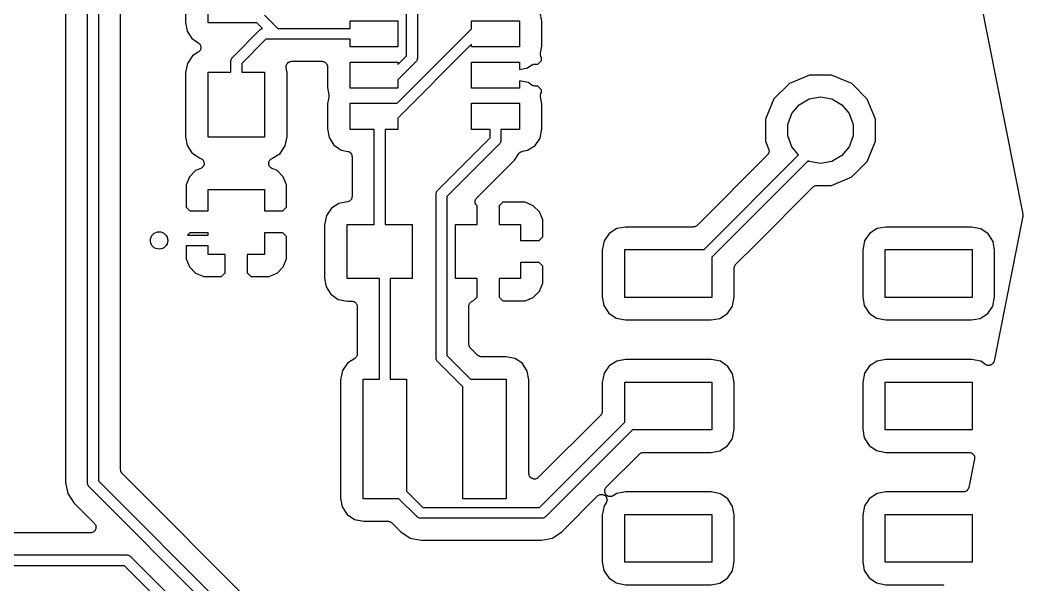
# Model space of a CAD drawing. Extents: x 10 to 287, y -200 to -10.
# Drawn here: x 156.31 to 179.42, y -108.52 to -95.51 of the extents above; entities that cross this region are included whole.
import ezdxf

# ---------------------------------------------------------------- set-up
doc = ezdxf.new("R2010")
doc.units = 0
doc.header["$MEASUREMENT"] = 0
doc.layers.add('BLACK', color=7, linetype='CONTINUOUS')

msp = doc.modelspace()

# ---------------------------------------------------------------- linework, layer by layer
at = {"layer": 'Black'}
for p, q in [((177.185, -88.7664), (179.415, -99.9752)), ((158.113, -91.9118), (158.113, -106.12)), ((157.863, -106.172), (157.863, -92.1618)), ((158.621, -100.442), (158.621, -92.1748)), ((157.355, -93.041), (157.355, -106.159)), ((160.12, -94.0847), (160.12, -95.5602)), ((160.64, -95.572), (160.64, -94.072)), ((165.212, -96.3322), (165.212, -94.1078)), ((165.462, -94.056), (165.462, -96.384)), ((161.94, -95.3952), (162.244, -95.699)), ((168.332, -95.5358), (168.295, -95.3365)), ((160.12, -95.5602), (160.157, -95.7595)), ((161.763, -95.572), (160.64, -95.572)), ((161.895, -95.7038), (161.763, -95.572)), ((163.912, -95.699), (163.912, -95.524)), ((163.912, -95.524), (165.012, -95.524)), ((165.012, -95.524), (165.012, -96.124)), ((166.712, -95.7192), (166.712, -95.524)), ((166.712, -95.524), (167.812, -95.524)), ((167.812, -95.524), (167.812, -96.124)), ((168.332, -96.1113), (168.332, -95.5358)), ((160.157, -95.7595), (160.269, -95.9331)), ((161.202, -96.3676), (161.834, -95.7356)), ((161.834, -95.7356), (161.838, -95.7325)), ((161.838, -95.7325), (161.842, -95.7282)), ((161.842, -95.7282), (161.856, -95.7201)), ((161.856, -95.7201), (161.869, -95.7107)), ((161.869, -95.7107), (161.874, -95.7093)), ((161.874, -95.7093), (161.879, -95.7065)), ((161.879, -95.7065), (161.895, -95.7038)), ((162.244, -95.699), (163.912, -95.699)), ((165, -97.424), (166.689, -95.7356)), ((166.689, -95.7356), (166.693, -95.7325)), ((166.693, -95.7325), (166.697, -95.7282)), ((166.697, -95.7282), (166.711, -95.7201)), ((166.711, -95.7201), (166.712, -95.7192)), ((160.269, -95.9331), (160.418, -96.0353)), ((160.418, -96.0353), (160.429, -96.0453)), ((160.429, -96.0453), (160.44, -96.0539)), ((160.44, -96.0539), (160.444, -96.0606)), ((160.444, -96.0606), (160.45, -96.0661)), ((160.45, -96.0661), (160.456, -96.079)), ((160.456, -96.079), (160.464, -96.091)), ((160.464, -96.091), (160.466, -96.0987)), ((160.466, -96.0987), (160.469, -96.1059)), ((160.469, -96.1059), (160.47, -96.1201)), ((160.47, -96.1201), (160.474, -96.134)), ((161.974, -95.949), (161.415, -96.5078)), ((162.192, -95.949), (161.974, -95.949)), ((163.912, -95.949), (162.192, -95.949)), ((163.912, -96.124), (163.912, -95.949)), ((165.012, -96.124), (163.912, -96.124)), ((166.712, -96.0658), (165.012, -97.7658)), ((166.712, -96.124), (166.712, -96.0658)), ((167.812, -96.124), (166.712, -96.124)), ((168.3, -96.2692), (168.332, -96.1113)), ((160.279, -96.3348), (160.163, -96.5045)), ((160.415, -96.2469), (160.279, -96.3348)), ((160.426, -96.2372), (160.415, -96.2469)), ((160.438, -96.2289), (160.426, -96.2372)), ((160.442, -96.2224), (160.438, -96.2289)), ((160.448, -96.217), (160.442, -96.2224)), ((160.454, -96.2043), (160.448, -96.217)), ((160.462, -96.1925), (160.454, -96.2043)), ((160.464, -96.1848), (160.462, -96.1925)), ((160.468, -96.1778), (160.464, -96.1848)), ((160.47, -96.1636), (160.468, -96.1778)), ((160.473, -96.1498), (160.47, -96.1636)), ((160.474, -96.134), (160.473, -96.1419)), ((160.473, -96.1419), (160.473, -96.1498)), ((165.012, -96.5322), (165.212, -96.3322)), ((168.298, -96.2999), (168.3, -96.2846)), ((168.3, -96.3065), (168.298, -96.2999)), ((168.299, -96.3133), (168.3, -96.3065)), ((168.304, -96.3279), (168.299, -96.3133)), ((168.3, -96.2846), (168.3, -96.2692)), ((168.308, -96.343), (168.304, -96.3279)), ((168.32, -96.373), (168.308, -96.343)), ((160.163, -96.5045), (160.12, -96.7187)), ((161.165, -96.4451), (161.17, -96.4293)), ((161.166, -96.4506), (161.165, -96.4451)), ((161.165, -96.456), (161.166, -96.4506)), ((161.165, -96.706), (161.165, -96.456)), ((161.17, -96.4293), (161.173, -96.4132)), ((161.173, -96.4132), (161.175, -96.4085)), ((161.175, -96.4085), (161.177, -96.4032)), ((161.177, -96.4032), (161.186, -96.3898)), ((161.186, -96.3898), (161.194, -96.3757)), ((161.194, -96.3757), (161.198, -96.3721)), ((161.198, -96.3721), (161.202, -96.3676)), ((161.415, -96.5078), (161.415, -96.706)), ((162.439, -96.5619), (162.447, -96.5419)), ((162.439, -96.5627), (162.439, -96.5619)), ((162.439, -96.5634), (162.439, -96.5627)), ((162.439, -96.5847), (162.439, -96.5634)), ((162.439, -96.6061), (162.439, -96.5847)), ((162.447, -96.5419), (162.454, -96.5218)), ((162.454, -96.5205), (162.468, -96.5042)), ((162.454, -96.5212), (162.454, -96.5205)), ((162.454, -96.5218), (162.454, -96.5212)), ((162.468, -96.5042), (162.482, -96.4877)), ((162.482, -96.4873), (162.483, -96.4867)), ((162.482, -96.4877), (162.482, -96.4873)), ((162.483, -96.4867), (162.501, -96.476)), ((162.501, -96.476), (162.52, -96.4652)), ((162.52, -96.465), (162.521, -96.4647)), ((162.52, -96.4652), (162.52, -96.465)), ((162.521, -96.4647), (162.542, -96.461)), ((162.542, -96.461), (162.563, -96.457)), ((162.563, -96.457), (162.564, -96.4571)), ((162.564, -96.4571), (162.564, -96.457)), ((162.564, -96.457), (163.265, -96.457)), ((163.265, -96.457), (163.275, -96.4589)), ((163.275, -96.4589), (163.287, -96.4589)), ((163.287, -96.4589), (163.297, -96.4627)), ((163.297, -96.4627), (163.308, -96.4647)), ((163.308, -96.4647), (163.318, -96.4702)), ((163.318, -96.4702), (163.328, -96.474)), ((163.328, -96.474), (163.337, -96.4812)), ((163.337, -96.4812), (163.346, -96.4867)), ((163.346, -96.4867), (163.353, -96.4952)), ((163.353, -96.4952), (163.362, -96.5024)), ((163.362, -96.5024), (163.367, -96.512)), ((163.367, -96.512), (163.375, -96.5205)), ((163.375, -96.5205), (163.378, -96.5309)), ((163.378, -96.5309), (163.384, -96.5406)), ((163.384, -96.5406), (163.386, -96.5515)), ((163.386, -96.5515), (163.39, -96.5619)), ((163.39, -96.5619), (163.39, -96.5731)), ((163.39, -96.5731), (163.392, -96.584)), ((163.392, -96.584), (163.392, -97.0622)), ((163.912, -97.074), (163.912, -96.474)), ((163.912, -96.474), (165.012, -96.474)), ((165.012, -96.474), (165.012, -96.5322)), ((165.425, -96.4724), (165.035, -96.8624)), ((165.429, -96.4679), (165.425, -96.4724)), ((165.433, -96.4643), (165.429, -96.4679)), ((165.441, -96.4502), (165.433, -96.4643)), ((165.45, -96.4368), (165.441, -96.4502)), ((165.452, -96.4315), (165.45, -96.4368)), ((165.454, -96.4268), (165.452, -96.4315)), ((165.457, -96.4107), (165.454, -96.4268)), ((165.462, -96.3949), (165.457, -96.4107)), ((165.462, -96.384), (165.461, -96.3894)), ((165.461, -96.3894), (165.462, -96.3949)), ((166.712, -97.074), (166.712, -96.474)), ((166.712, -96.474), (167.812, -96.474)), ((167.812, -96.474), (167.812, -96.6422)), ((167.999, -96.6069), (168.103, -96.5402)), ((168.103, -96.5402), (168.116, -96.5347)), ((168.116, -96.5347), (168.128, -96.5277)), ((168.128, -96.5277), (168.136, -96.5263)), ((168.136, -96.5263), (168.144, -96.5231)), ((168.144, -96.5231), (168.158, -96.5225)), ((168.158, -96.5225), (168.172, -96.52)), ((168.172, -96.52), (168.236, -96.52)), ((168.236, -96.52), (168.32, -96.4356)), ((168.32, -96.4356), (168.32, -96.373)), ((160.12, -96.7187), (160.12, -98.1942)), ((160.64, -98.206), (160.64, -96.706)), ((160.64, -96.706), (161.165, -96.706)), ((161.415, -96.706), (161.94, -96.706)), ((161.94, -96.706), (161.94, -98.206)), ((162.44, -96.6067), (162.439, -96.6061)), ((162.44, -96.6075), (162.44, -96.6067)), ((162.46, -96.7178), (162.44, -96.6075)), ((162.46, -98.1933), (162.46, -96.7178)), ((167.812, -96.6422), (167.999, -96.6069)), ((174.5, -96.7738), (174.034, -96.9667)), ((175.006, -96.7742), (174.5, -96.7738)), ((175.472, -96.968), (175.006, -96.7742)), ((165.013, -96.8779), (165.012, -96.8788)), ((165.012, -96.8788), (165.012, -97.074)), ((165.027, -96.8698), (165.013, -96.8779)), ((165.031, -96.8655), (165.027, -96.8698)), ((165.035, -96.8624), (165.031, -96.8655)), ((168.013, -96.9469), (167.812, -96.9061)), ((167.812, -96.9061), (167.812, -97.074)), ((168.1, -97.0059), (168.013, -96.9469)), ((168.114, -97.0124), (168.1, -97.0059)), ((168.128, -97.0203), (168.114, -97.0124)), ((168.134, -97.0214), (168.128, -97.0203)), ((168.14, -97.024), (168.134, -97.0214)), ((168.156, -97.0252), (168.14, -97.024)), ((168.171, -97.028), (168.156, -97.0252)), ((168.236, -97.028), (168.171, -97.028)), ((168.32, -97.1124), (168.236, -97.028)), ((174.034, -96.9667), (173.676, -97.3237)), ((175.829, -97.3255), (175.472, -96.968)), ((163.392, -97.0622), (163.424, -97.2319)), ((163.423, -97.2806), (163.392, -97.4367)), ((163.424, -97.276), (163.423, -97.2783)), ((163.423, -97.2783), (163.423, -97.2806)), ((163.424, -97.2319), (163.424, -97.2343)), ((163.424, -97.2343), (163.424, -97.2365)), ((163.424, -97.2365), (163.424, -97.2563)), ((163.424, -97.2563), (163.424, -97.276)), ((165.012, -97.074), (163.912, -97.074)), ((167.812, -97.074), (166.712, -97.074)), ((168.3, -97.244), (168.301, -97.2365)), ((168.302, -97.2584), (168.3, -97.244)), ((168.301, -97.2289), (168.306, -97.2152)), ((168.301, -97.2365), (168.301, -97.2289)), ((168.302, -97.273), (168.302, -97.2584)), ((168.332, -97.4358), (168.302, -97.273)), ((168.306, -97.2152), (168.309, -97.2009)), ((168.309, -97.2009), (168.32, -97.175)), ((168.32, -97.175), (168.32, -97.1124)), ((174.49, -97.3252), (174.752, -97.2791)), ((174.752, -97.2791), (175.014, -97.3252)), ((163.392, -97.4367), (163.392, -98.0122)), ((163.912, -98.024), (163.912, -97.424)), ((163.912, -97.424), (165, -97.424)), ((166.712, -98.024), (166.712, -97.424)), ((166.712, -97.424), (167.812, -97.424)), ((167.812, -97.424), (167.812, -98.024)), ((168.332, -98.0113), (168.332, -97.4358)), ((173.676, -97.3237), (173.482, -97.7903)), ((174.09, -97.6615), (174.26, -97.458)), ((174.26, -97.458), (174.49, -97.3252)), ((175.014, -97.3252), (175.244, -97.458)), ((175.244, -97.458), (175.414, -97.6615)), ((176.022, -97.7925), (175.829, -97.3255)), ((173.999, -97.9112), (174.09, -97.6615)), ((175.414, -97.6615), (175.505, -97.9112)), ((165.012, -97.7658), (165.012, -98.024)), ((173.482, -97.7903), (173.482, -98.2955)), ((173.999, -98.1768), (173.999, -97.9112)), ((175.505, -97.9112), (175.505, -98.1768)), ((176.022, -98.2977), (176.022, -97.7925)), ((160.12, -98.1942), (160.157, -98.3935)), ((161.94, -98.206), (160.64, -98.206)), ((162.417, -98.4075), (162.46, -98.1933)), ((163.392, -98.0122), (163.429, -98.2115)), ((164.467, -98.024), (163.912, -98.024)), ((164.467, -100.213), (164.467, -98.024)), ((165.012, -98.024), (164.717, -98.024)), ((164.717, -98.024), (164.717, -100.213)), ((167.137, -98.024), (166.712, -98.024)), ((167.137, -98.2222), (167.137, -98.024)), ((167.812, -98.024), (167.387, -98.024)), ((167.387, -98.024), (167.387, -98.274)), ((168.289, -98.2255), (168.332, -98.0113)), ((174.09, -98.4265), (173.999, -98.1768)), ((175.505, -98.1768), (175.414, -98.4265)), ((160.157, -98.3935), (160.269, -98.5671)), ((162.301, -98.5772), (162.417, -98.4075)), ((163.429, -98.2115), (163.541, -98.3851)), ((163.541, -98.3851), (163.711, -98.5011)), ((165.929, -99.4306), (167.137, -98.2222)), ((167.35, -98.3624), (166.142, -99.5708)), ((167.354, -98.3579), (167.35, -98.3624)), ((167.358, -98.3543), (167.354, -98.3579)), ((167.366, -98.3402), (167.358, -98.3543)), ((167.375, -98.3268), (167.366, -98.3402)), ((167.377, -98.3215), (167.375, -98.3268)), ((167.379, -98.3168), (167.377, -98.3215)), ((167.382, -98.3007), (167.379, -98.3168)), ((167.387, -98.2849), (167.382, -98.3007)), ((167.387, -98.274), (167.386, -98.2794)), ((167.386, -98.2794), (167.387, -98.2849)), ((167.999, -98.5069), (168.173, -98.3952)), ((168.173, -98.3952), (168.289, -98.2255)), ((173.482, -98.2955), (173.556, -98.4758)), ((174.247, -98.6142), (174.09, -98.4265)), ((175.414, -98.4265), (175.244, -98.63)), ((175.828, -98.7643), (176.022, -98.2977)), ((160.269, -98.5671), (160.439, -98.6831)), ((162.125, -98.6904), (162.301, -98.5772)), ((163.711, -98.5011), (163.857, -98.5308)), ((163.857, -98.5308), (163.876, -98.5382)), ((163.876, -98.5382), (163.895, -98.5453)), ((163.895, -98.5453), (163.897, -98.5463)), ((163.897, -98.5463), (163.898, -98.5469)), ((163.898, -98.5469), (163.914, -98.5604)), ((163.914, -98.5604), (163.929, -98.5736)), ((163.929, -98.5736), (163.93, -98.575)), ((163.93, -98.575), (163.931, -98.5761)), ((163.931, -98.5761), (163.941, -98.5941)), ((163.941, -98.5941), (163.951, -98.6118)), ((163.951, -98.6118), (163.952, -98.6134)), ((163.952, -98.6134), (163.952, -98.6148)), ((163.952, -98.6148), (163.955, -98.6351)), ((163.955, -98.6351), (163.959, -98.6552)), ((163.959, -98.6552), (163.959, -99.5674)), ((167.701, -98.7304), (167.799, -98.5835)), ((167.799, -98.5835), (167.803, -98.579)), ((167.803, -98.579), (167.806, -98.5735)), ((167.806, -98.5735), (167.818, -98.5631)), ((167.818, -98.5631), (167.829, -98.5516)), ((167.829, -98.5516), (167.835, -98.5488)), ((167.835, -98.5488), (167.84, -98.5448)), ((167.84, -98.5448), (167.855, -98.5391)), ((167.855, -98.5391), (167.869, -98.5321)), ((167.869, -98.5321), (167.875, -98.5314)), ((167.875, -98.5314), (167.881, -98.5292)), ((167.881, -98.5292), (167.999, -98.5069)), ((173.529, -98.6141), (171.906, -100.236)), ((172.067, -100.794), (174.247, -98.6142)), ((173.533, -98.6073), (173.529, -98.6141)), ((173.54, -98.6017), (173.533, -98.6073)), ((173.546, -98.5894), (173.54, -98.6017)), ((173.554, -98.578), (173.546, -98.5894)), ((173.556, -98.57), (173.554, -98.578)), ((173.556, -98.4758), (173.558, -98.4839)), ((173.56, -98.5626), (173.556, -98.57)), ((173.558, -98.4839), (173.562, -98.4914)), ((173.562, -98.5488), (173.56, -98.5626)), ((173.562, -98.4914), (173.563, -98.5053)), ((173.565, -98.5354), (173.562, -98.5488)), ((173.563, -98.5053), (173.566, -98.5189)), ((173.566, -98.5189), (173.565, -98.5271)), ((173.565, -98.5271), (173.565, -98.5354)), ((175.244, -98.63), (175.014, -98.7628)), ((160.439, -98.6831), (160.447, -98.6847)), ((160.447, -98.6847), (160.453, -98.6872)), ((160.453, -98.6872), (160.46, -98.6881)), ((160.46, -98.6881), (160.473, -98.6952)), ((160.473, -98.6952), (160.488, -98.7008)), ((160.488, -98.7008), (160.493, -98.7053)), ((160.493, -98.7053), (160.499, -98.7084)), ((160.507, -98.9028), (160.494, -98.9111)), ((160.499, -98.7084), (160.509, -98.7198)), ((160.511, -98.8975), (160.507, -98.9028)), ((160.509, -98.7198), (160.521, -98.73)), ((160.517, -98.8933), (160.511, -98.8975)), ((160.525, -98.8801), (160.517, -98.8933)), ((160.521, -98.73), (160.524, -98.736)), ((160.524, -98.736), (160.529, -98.741)), ((160.534, -98.8678), (160.525, -98.8801)), ((160.529, -98.741), (160.535, -98.7552)), ((160.536, -98.8614), (160.534, -98.8678)), ((160.535, -98.7552), (160.542, -98.7688)), ((160.54, -98.8556), (160.536, -98.8614)), ((160.543, -98.8405), (160.54, -98.8556)), ((160.542, -98.7688), (160.543, -98.7755)), ((160.543, -98.7755), (160.545, -98.7817)), ((160.547, -98.8258), (160.543, -98.8405)), ((160.545, -98.7817), (160.546, -98.7971)), ((160.546, -98.7971), (160.548, -98.8124)), ((160.548, -98.8124), (160.547, -98.819)), ((160.547, -98.819), (160.547, -98.8258)), ((162.037, -98.8128), (162.039, -98.7984)), ((162.038, -98.8203), (162.037, -98.8128)), ((162.038, -98.8279), (162.038, -98.8203)), ((162.042, -98.8418), (162.038, -98.8279)), ((162.039, -98.7984), (162.04, -98.7839)), ((162.04, -98.7839), (162.043, -98.7768)), ((162.045, -98.8562), (162.042, -98.8418)), ((162.043, -98.7768), (162.044, -98.7693)), ((162.044, -98.7693), (162.051, -98.7566)), ((162.049, -98.8627), (162.045, -98.8562)), ((162.051, -98.87), (162.049, -98.8627)), ((162.051, -98.7566), (162.057, -98.7431)), ((162.06, -98.8816), (162.051, -98.87)), ((162.057, -98.7431), (162.062, -98.7375)), ((162.067, -98.8941), (162.06, -98.8816)), ((162.062, -98.7375), (162.065, -98.7308)), ((162.065, -98.7308), (162.077, -98.7213)), ((162.073, -98.8989), (162.067, -98.8941)), ((162.078, -98.905), (162.073, -98.8989)), ((162.077, -98.7213), (162.086, -98.7106)), ((162.086, -98.7106), (162.093, -98.7071)), ((162.093, -98.7071), (162.099, -98.7021)), ((162.099, -98.7021), (162.113, -98.697)), ((162.113, -98.697), (162.125, -98.6904)), ((166.83, -99.6015), (167.701, -98.7304)), ((174.466, -98.7487), (172.244, -100.971)), ((174.49, -98.7628), (174.466, -98.7487)), ((174.752, -98.8089), (174.49, -98.7628)), ((175.014, -98.7628), (174.752, -98.8089)), ((175.47, -99.1213), (175.828, -98.7643)), ((160.209, -99.1182), (160.132, -99.305)), ((160.352, -98.9753), (160.209, -99.1182)), ((160.47, -98.9265), (160.352, -98.9753)), ((160.476, -98.9229), (160.47, -98.9265)), ((160.482, -98.9207), (160.476, -98.9229)), ((160.494, -98.9111), (160.482, -98.9207)), ((162.09, -98.9128), (162.078, -98.905)), ((162.101, -98.9221), (162.09, -98.9128)), ((162.109, -98.9246), (162.101, -98.9221)), ((162.115, -98.9287), (162.109, -98.9246)), ((162.228, -98.9753), (162.115, -98.9287)), ((162.371, -99.1182), (162.228, -98.9753)), ((162.448, -99.305), (162.371, -99.1182)), ((175.004, -99.3142), (175.47, -99.1213)), ((160.132, -99.305), (160.132, -99.8176)), ((162.448, -99.8176), (162.448, -99.305)), ((173.229, -100.704), (174.582, -99.3511)), ((174.582, -99.3511), (174.587, -99.3479)), ((174.587, -99.3479), (174.59, -99.3436)), ((174.59, -99.3436), (174.605, -99.3353)), ((174.605, -99.3353), (174.618, -99.3258)), ((174.618, -99.3258), (174.624, -99.3244)), ((174.624, -99.3244), (174.629, -99.3216)), ((174.629, -99.3216), (174.645, -99.3187)), ((174.645, -99.3187), (174.661, -99.3144)), ((174.661, -99.3144), (174.666, -99.3149)), ((174.666, -99.3149), (174.672, -99.3139)), ((174.672, -99.3139), (175.004, -99.3142)), ((160.64, -99.902), (160.64, -99.406)), ((160.64, -99.406), (161.94, -99.406)), ((161.94, -99.406), (161.94, -99.902)), ((163.955, -99.5885), (163.952, -99.6095)), ((163.959, -99.5674), (163.955, -99.5885)), ((165.892, -99.5081), (165.897, -99.4923)), ((165.893, -99.5136), (165.892, -99.5081)), ((165.892, -99.519), (165.893, -99.5136)), ((165.892, -103.286), (165.892, -99.519)), ((165.897, -99.4923), (165.9, -99.4762)), ((165.9, -99.4762), (165.902, -99.4715)), ((165.902, -99.4715), (165.904, -99.4662)), ((165.904, -99.4662), (165.913, -99.4528)), ((165.913, -99.4528), (165.921, -99.4387)), ((165.921, -99.4387), (165.925, -99.4351)), ((165.925, -99.4351), (165.929, -99.4306)), ((166.142, -99.5708), (166.142, -103.234)), ((160.132, -99.8176), (160.216, -99.902)), ((162.364, -99.902), (162.448, -99.8176)), ((163.655, -99.7301), (163.481, -99.8418)), ((163.855, -99.6923), (163.655, -99.7301)), ((163.875, -99.6847), (163.855, -99.6923)), ((163.895, -99.6774), (163.875, -99.6847)), ((163.896, -99.677), (163.895, -99.6774)), ((163.897, -99.6767), (163.896, -99.677)), ((163.913, -99.6628), (163.897, -99.6767)), ((163.929, -99.6491), (163.913, -99.6628)), ((163.93, -99.6484), (163.929, -99.6491)), ((163.941, -99.6294), (163.93, -99.648)), ((163.93, -99.648), (163.93, -99.6484)), ((163.951, -99.6109), (163.941, -99.6294)), ((163.952, -99.6095), (163.951, -99.6101)), ((163.951, -99.6101), (163.951, -99.6109)), ((166.793, -99.6802), (166.796, -99.6695)), ((166.794, -99.6913), (166.793, -99.6802)), ((166.793, -99.7023), (166.794, -99.6913)), ((166.796, -99.7131), (166.793, -99.7023)), ((166.796, -99.6695), (166.797, -99.6584)), ((166.797, -99.7241), (166.796, -99.7131)), ((166.797, -99.6584), (166.802, -99.6483)), ((166.802, -99.7342), (166.797, -99.7241)), ((166.802, -99.6483), (166.804, -99.6376)), ((166.804, -99.7449), (166.802, -99.7342)), ((166.804, -99.6376), (166.811, -99.6285)), ((166.811, -99.754), (166.804, -99.7449)), ((166.811, -99.6285), (166.815, -99.6184)), ((166.815, -99.7641), (166.811, -99.754)), ((166.815, -99.6184), (166.823, -99.6106)), ((166.823, -99.772), (166.815, -99.7641)), ((166.823, -99.6106), (166.83, -99.6015)), ((166.83, -99.7811), (166.823, -99.772)), ((166.838, -99.7894), (166.83, -99.7811)), ((166.838, -100.213), (166.838, -99.7894)), ((167.43, -99.705), (167.346, -99.7894)), ((167.346, -99.7894), (167.346, -100.213)), ((167.943, -99.705), (167.43, -99.705)), ((168.13, -99.7823), (167.943, -99.705)), ((168.273, -99.9252), (168.13, -99.7823)), ((160.216, -99.902), (160.64, -99.902)), ((161.94, -99.902), (162.364, -99.902)), ((163.365, -100.012), (163.322, -100.226)), ((163.481, -99.8418), (163.365, -100.012)), ((168.35, -100.112), (168.273, -99.9252)), ((179.415, -100.025), (178.751, -103.361)), ((179.415, -99.9752), (179.415, -99.978)), ((179.415, -99.978), (179.416, -99.9807)), ((179.416, -99.9807), (179.415, -100)), ((179.415, -100), (179.416, -100.019)), ((179.416, -100.019), (179.415, -100.022)), ((179.415, -100.022), (179.415, -100.025)), ((163.322, -100.226), (163.322, -101.451)), ((163.842, -101.463), (163.842, -100.213)), ((163.842, -100.213), (164.467, -100.213)), ((164.717, -100.213), (165.342, -100.213)), ((165.342, -100.213), (165.342, -101.463)), ((166.342, -101.463), (166.342, -100.213)), ((166.342, -100.213), (166.838, -100.213)), ((167.346, -100.213), (167.842, -100.213)), ((167.842, -100.213), (167.842, -100.584)), ((168.35, -100.5), (168.35, -100.112)), ((170.256, -100.274), (170.057, -100.311)), ((171.817, -100.274), (170.256, -100.274)), ((171.822, -100.273), (171.817, -100.274)), ((171.828, -100.273), (171.822, -100.273)), ((171.844, -100.269), (171.828, -100.273)), ((171.86, -100.266), (171.844, -100.269)), ((171.865, -100.263), (171.86, -100.266)), ((171.87, -100.262), (171.865, -100.263)), ((171.884, -100.252), (171.87, -100.262)), ((171.898, -100.244), (171.884, -100.252)), ((171.902, -100.24), (171.898, -100.244)), ((171.906, -100.236), (171.902, -100.24)), ((176.256, -100.274), (176.057, -100.311)), ((178.231, -100.274), (176.256, -100.274)), ((178.445, -100.317), (178.231, -100.274)), ((158.621, -105.857), (158.621, -100.442)), ((160.216, -100.41), (160.167, -100.459)), ((160.167, -100.459), (160.64, -100.459)), ((160.64, -100.41), (160.216, -100.41)), ((160.64, -100.459), (160.64, -100.41)), ((161.94, -100.41), (161.94, -100.906)), ((162.364, -100.41), (161.94, -100.41)), ((162.448, -100.494), (162.364, -100.41)), ((162.448, -101.007), (162.448, -100.494)), ((168.266, -100.584), (168.35, -100.5)), ((169.883, -100.423), (169.767, -100.593)), ((170.057, -100.311), (169.883, -100.423)), ((175.883, -100.423), (175.767, -100.593)), ((176.057, -100.311), (175.883, -100.423)), ((178.615, -100.433), (178.445, -100.317)), ((178.727, -100.607), (178.615, -100.433)), ((160.132, -100.709), (160.132, -101.007)), ((160.64, -100.709), (160.132, -100.709)), ((160.64, -100.906), (160.64, -100.709)), ((167.842, -100.584), (168.266, -100.584)), ((169.767, -100.593), (169.724, -100.807)), ((172.802, -101.132), (173.229, -100.704)), ((173.229, -100.704), (173.229, -100.704)), ((175.767, -100.593), (175.724, -100.807)), ((178.764, -100.806), (178.727, -100.607)), ((161.036, -100.906), (160.64, -100.906)), ((161.036, -101.33), (161.036, -100.906)), ((161.94, -100.906), (161.544, -100.906)), ((161.544, -100.906), (161.544, -101.33)), ((169.724, -100.807), (169.724, -101.882)), ((170.244, -101.894), (170.244, -100.794)), ((170.244, -100.794), (172.067, -100.794)), ((172.244, -100.971), (172.244, -101.894)), ((175.724, -100.807), (175.724, -101.882)), ((176.244, -101.894), (176.244, -100.794)), ((176.244, -100.794), (178.244, -100.794)), ((178.244, -100.794), (178.244, -101.894)), ((178.764, -101.881), (178.764, -100.806)), ((160.132, -101.007), (160.209, -101.194)), ((160.209, -101.194), (160.352, -101.337)), ((162.228, -101.337), (162.371, -101.194)), ((162.371, -101.194), (162.448, -101.007)), ((167.842, -101.092), (167.842, -101.463)), ((168.266, -101.092), (167.842, -101.092)), ((168.35, -101.176), (168.266, -101.092)), ((168.35, -101.564), (168.35, -101.176)), ((172.765, -101.21), (172.769, -101.194)), ((172.765, -101.216), (172.765, -101.21)), ((172.769, -101.194), (172.772, -101.178)), ((172.772, -101.178), (172.775, -101.173)), ((172.775, -101.173), (172.776, -101.168)), ((172.776, -101.168), (172.786, -101.154)), ((172.786, -101.154), (172.794, -101.14)), ((172.794, -101.14), (172.798, -101.136)), ((172.798, -101.136), (172.802, -101.132)), ((160.352, -101.337), (160.539, -101.414)), ((160.539, -101.414), (160.952, -101.414)), ((160.952, -101.414), (161.036, -101.33)), ((161.544, -101.33), (161.628, -101.414)), ((161.628, -101.414), (162.041, -101.414)), ((162.041, -101.414), (162.228, -101.337)), ((172.764, -101.221), (172.765, -101.216)), ((172.764, -101.881), (172.764, -101.221)), ((163.322, -101.451), (163.359, -101.65)), ((163.359, -101.65), (163.471, -101.824)), ((164.587, -101.463), (163.842, -101.463)), ((164.587, -103.781), (164.587, -101.463)), ((165.342, -101.463), (164.837, -101.463)), ((164.837, -101.463), (164.837, -103.781)), ((166.838, -101.463), (166.342, -101.463)), ((166.838, -101.887), (166.838, -101.463)), ((167.842, -101.463), (167.346, -101.463)), ((167.346, -101.463), (167.346, -101.887)), ((168.273, -101.751), (168.35, -101.564)), ((163.471, -101.824), (163.641, -101.94)), ((166.75, -101.975), (166.838, -101.887)), ((167.346, -101.887), (167.43, -101.971)), ((167.943, -101.971), (168.13, -101.894)), ((168.13, -101.894), (168.273, -101.751)), ((169.724, -101.882), (169.761, -102.081)), ((172.244, -101.894), (170.244, -101.894)), ((172.721, -102.095), (172.764, -101.881)), ((175.724, -101.882), (175.761, -102.081)), ((178.244, -101.894), (176.244, -101.894)), ((178.721, -102.095), (178.764, -101.881)), ((163.641, -101.94), (163.855, -101.983)), ((163.855, -101.983), (163.952, -101.983)), ((163.952, -101.983), (163.963, -101.985)), ((163.963, -101.985), (163.974, -101.985)), ((163.974, -101.985), (163.984, -101.989)), ((163.984, -101.989), (163.995, -101.991)), ((163.995, -101.991), (164.005, -101.997)), ((164.005, -101.997), (164.016, -102)), ((164.016, -102), (164.024, -102.008)), ((164.024, -102.008), (164.034, -102.013)), ((164.034, -102.013), (164.041, -102.022)), ((164.041, -102.022), (164.049, -102.029)), ((164.049, -102.029), (164.055, -102.038)), ((164.055, -102.038), (164.062, -102.047)), ((164.062, -102.047), (164.066, -102.057)), ((164.066, -102.057), (164.071, -102.067)), ((164.071, -102.067), (164.073, -102.078)), ((164.073, -102.078), (164.077, -102.088)), ((164.077, -102.088), (164.077, -102.099)), ((164.077, -102.099), (164.079, -102.11)), ((164.079, -102.11), (164.079, -103.194)), ((166.65, -102.098), (166.652, -102.087)), ((166.65, -102.971), (166.65, -102.098)), ((166.652, -102.076), (166.656, -102.066)), ((166.652, -102.087), (166.652, -102.076)), ((166.656, -102.066), (166.658, -102.055)), ((166.658, -102.055), (166.663, -102.045)), ((166.663, -102.045), (166.667, -102.034)), ((166.667, -102.034), (166.674, -102.026)), ((166.674, -102.026), (166.68, -102.016)), ((166.68, -102.016), (166.688, -102.009)), ((166.688, -102.009), (166.695, -102.001)), ((166.695, -102.001), (166.705, -101.995)), ((166.705, -101.995), (166.713, -101.988)), ((166.713, -101.988), (166.724, -101.984)), ((166.724, -101.984), (166.734, -101.979)), ((166.734, -101.979), (166.745, -101.977)), ((166.745, -101.977), (166.75, -101.975)), ((167.43, -101.971), (167.943, -101.971)), ((169.761, -102.081), (169.873, -102.255)), ((172.605, -102.265), (172.721, -102.095)), ((175.761, -102.081), (175.873, -102.255)), ((178.605, -102.265), (178.721, -102.095)), ((169.873, -102.255), (170.043, -102.371)), ((172.431, -102.377), (172.605, -102.265)), ((175.873, -102.255), (176.043, -102.371)), ((178.431, -102.377), (178.605, -102.265)), ((170.043, -102.371), (170.257, -102.414)), ((170.257, -102.414), (172.232, -102.414)), ((172.232, -102.414), (172.431, -102.377)), ((176.043, -102.371), (176.257, -102.414)), ((176.257, -102.414), (178.232, -102.414)), ((178.232, -102.414), (178.431, -102.377)), ((166.651, -102.977), (166.65, -102.971)), ((166.65, -102.982), (166.651, -102.977)), ((166.655, -102.998), (166.65, -102.982)), ((166.658, -103.015), (166.655, -102.998)), ((166.66, -103.019), (166.658, -103.015)), ((166.662, -103.025), (166.66, -103.019)), ((166.671, -103.038), (166.662, -103.025)), ((166.68, -103.053), (166.671, -103.038)), ((166.684, -103.056), (166.68, -103.053)), ((166.687, -103.061), (166.684, -103.056)), ((166.85, -103.223), (166.687, -103.061)), ((164.035, -103.288), (164.021, -103.301)), ((164.049, -103.275), (164.035, -103.288)), ((164.051, -103.273), (164.049, -103.275)), ((164.053, -103.271), (164.051, -103.273)), ((164.062, -103.254), (164.053, -103.271)), ((164.071, -103.237), (164.062, -103.254)), ((164.072, -103.234), (164.071, -103.237)), ((164.073, -103.231), (164.072, -103.234)), ((164.076, -103.212), (164.073, -103.231)), ((164.079, -103.194), (164.076, -103.212)), ((165.893, -103.291), (165.892, -103.286)), ((165.892, -103.297), (165.893, -103.291)), ((166.142, -103.234), (166.689, -103.781)), ((166.854, -103.227), (166.85, -103.223)), ((166.858, -103.231), (166.854, -103.227)), ((166.872, -103.239), (166.858, -103.231)), ((166.886, -103.249), (166.872, -103.239)), ((166.891, -103.25), (166.886, -103.249)), ((166.896, -103.253), (166.891, -103.25)), ((166.912, -103.256), (166.896, -103.253)), ((166.928, -103.26), (166.912, -103.256)), ((166.934, -103.26), (166.928, -103.26)), ((166.939, -103.261), (166.934, -103.26)), ((167.499, -103.261), (166.939, -103.261)), ((167.713, -103.304), (167.499, -103.261)), ((163.851, -103.41), (163.735, -103.58)), ((164.021, -103.301), (163.851, -103.41)), ((165.897, -103.313), (165.892, -103.297)), ((165.9, -103.329), (165.897, -103.313)), ((165.902, -103.334), (165.9, -103.329)), ((165.904, -103.339), (165.902, -103.334)), ((165.913, -103.352), (165.904, -103.339)), ((165.921, -103.366), (165.913, -103.352)), ((165.925, -103.37), (165.921, -103.366)), ((165.929, -103.374), (165.925, -103.37)), ((166.512, -103.958), (165.929, -103.374)), ((167.883, -103.42), (167.713, -103.304)), ((167.995, -103.594), (167.883, -103.42)), ((169.883, -103.473), (169.767, -103.643)), ((170.057, -103.361), (169.883, -103.473)), ((170.256, -103.324), (170.057, -103.361)), ((172.231, -103.324), (170.256, -103.324)), ((172.445, -103.367), (172.231, -103.324)), ((172.615, -103.483), (172.445, -103.367)), ((172.727, -103.657), (172.615, -103.483)), ((175.883, -103.473), (175.767, -103.643)), ((176.057, -103.361), (175.883, -103.473)), ((176.256, -103.324), (176.057, -103.361)), ((178.231, -103.324), (176.256, -103.324)), ((178.445, -103.367), (178.231, -103.324)), ((178.555, -103.442), (178.445, -103.367)), ((178.568, -103.448), (178.555, -103.442)), ((178.58, -103.455), (178.568, -103.448)), ((178.588, -103.457), (178.58, -103.455)), ((178.595, -103.46), (178.588, -103.457)), ((178.609, -103.461), (178.595, -103.46)), ((178.624, -103.464), (178.609, -103.461)), ((178.631, -103.462), (178.624, -103.464)), ((178.639, -103.463), (178.631, -103.462)), ((178.653, -103.459), (178.639, -103.463)), ((178.667, -103.457), (178.653, -103.459)), ((178.674, -103.453), (178.667, -103.457)), ((178.681, -103.451), (178.674, -103.453)), ((178.693, -103.443), (178.681, -103.451)), ((178.706, -103.436), (178.693, -103.443)), ((178.711, -103.43), (178.706, -103.436)), ((178.717, -103.425), (178.711, -103.43)), ((178.725, -103.413), (178.717, -103.425)), ((178.735, -103.403), (178.725, -103.413)), ((178.738, -103.395), (178.735, -103.403)), ((178.742, -103.389), (178.738, -103.395)), ((178.746, -103.375), (178.742, -103.389)), ((178.751, -103.361), (178.746, -103.375)), ((163.735, -103.58), (163.692, -103.794)), ((168.032, -103.793), (167.995, -103.594)), ((169.767, -103.643), (169.724, -103.857)), ((172.764, -103.856), (172.727, -103.657)), ((175.767, -103.643), (175.724, -103.857)), ((163.692, -103.794), (163.692, -106.519)), ((164.212, -106.531), (164.212, -103.781)), ((164.212, -103.781), (164.587, -103.781)), ((164.837, -103.781), (165.212, -103.781)), ((165.212, -103.781), (165.212, -106.354)), ((166.512, -106.531), (166.512, -103.958)), ((166.689, -103.781), (167.512, -103.781)), ((167.512, -103.781), (167.512, -106.531)), ((168.032, -105.954), (168.032, -103.793)), ((169.724, -103.857), (169.724, -104.517)), ((170.244, -104.767), (170.244, -103.844)), ((170.244, -103.844), (172.244, -103.844)), ((172.244, -103.844), (172.244, -104.944)), ((172.764, -104.931), (172.764, -103.856)), ((175.724, -103.857), (175.724, -104.932)), ((176.244, -104.944), (176.244, -103.844)), ((176.244, -103.844), (178.244, -103.844)), ((178.244, -103.844), (178.244, -104.944)), ((169.686, -104.606), (168.249, -106.044)), ((169.69, -104.602), (169.686, -104.606)), ((169.694, -104.598), (169.69, -104.602)), ((169.702, -104.584), (169.694, -104.598)), ((169.712, -104.57), (169.702, -104.584)), ((169.713, -104.565), (169.712, -104.57)), ((169.716, -104.56), (169.713, -104.565)), ((169.719, -104.544), (169.716, -104.56)), ((169.723, -104.528), (169.719, -104.544)), ((169.724, -104.517), (169.723, -104.522)), ((169.723, -104.522), (169.723, -104.528)), ((168.28, -106.731), (170.244, -104.767)), ((170.421, -104.944), (168.42, -106.944)), ((172.244, -104.944), (170.421, -104.944)), ((172.721, -105.145), (172.764, -104.931)), ((175.724, -104.932), (175.761, -105.131)), ((175.761, -105.131), (175.873, -105.305)), ((178.244, -104.944), (176.244, -104.944)), ((172.431, -105.427), (172.605, -105.315)), ((172.605, -105.315), (172.721, -105.145)), ((175.873, -105.305), (176.043, -105.421)), ((169.816, -106.267), (170.582, -105.502)), ((170.582, -105.502), (170.586, -105.498)), ((170.586, -105.498), (170.59, -105.494)), ((170.59, -105.494), (170.604, -105.486)), ((170.604, -105.486), (170.618, -105.476)), ((170.618, -105.476), (170.623, -105.475)), ((170.623, -105.475), (170.628, -105.472)), ((170.628, -105.472), (170.644, -105.469)), ((170.644, -105.469), (170.66, -105.465)), ((170.66, -105.465), (170.666, -105.465)), ((170.666, -105.465), (170.671, -105.464)), ((170.671, -105.464), (172.232, -105.464)), ((172.232, -105.464), (172.431, -105.427)), ((176.043, -105.421), (176.257, -105.464)), ((176.257, -105.464), (178.178, -105.464)), ((178.178, -105.464), (178.179, -105.465)), ((178.179, -105.465), (178.181, -105.464)), ((178.181, -105.464), (178.201, -105.469)), ((178.201, -105.469), (178.221, -105.472)), ((178.221, -105.472), (178.222, -105.473)), ((178.222, -105.473), (178.224, -105.473)), ((178.224, -105.473), (178.242, -105.484)), ((178.242, -105.484), (178.259, -105.494)), ((178.259, -105.494), (178.26, -105.495)), ((178.26, -105.495), (178.262, -105.496)), ((178.262, -105.496), (178.274, -105.512)), ((178.274, -105.512), (178.288, -105.528)), ((178.288, -105.528), (178.288, -105.529)), ((178.288, -105.529), (178.289, -105.53)), ((178.289, -105.53), (178.296, -105.55)), ((178.296, -105.55), (178.303, -105.569)), ((178.303, -105.569), (178.303, -105.571)), ((178.303, -105.571), (178.303, -105.572)), ((178.303, -105.572), (178.303, -105.593)), ((178.303, -105.593), (178.303, -105.613)), ((178.302, -105.616), (178.172, -106.271)), ((178.303, -105.613), (178.302, -105.615)), ((178.302, -105.615), (178.302, -105.616)), ((158.622, -105.863), (158.621, -105.857)), ((158.621, -105.868), (158.622, -105.863)), ((158.626, -105.884), (158.621, -105.868)), ((158.629, -105.901), (158.626, -105.884)), ((158.631, -105.905), (158.629, -105.901)), ((158.633, -105.911), (158.631, -105.905)), ((158.642, -105.924), (158.633, -105.911)), ((158.651, -105.939), (158.642, -105.924)), ((158.655, -105.942), (158.651, -105.939)), ((158.658, -105.947), (158.655, -105.942)), ((162.61, -109.899), (158.658, -105.947)), ((168.035, -105.97), (168.032, -105.954)), ((168.037, -105.987), (168.035, -105.97)), ((168.039, -105.992), (168.037, -105.987)), ((168.04, -105.997), (168.039, -105.992)), ((168.048, -106.012), (168.04, -105.997)), ((168.055, -106.027), (168.048, -106.012)), ((168.059, -106.031), (168.055, -106.027)), ((168.062, -106.035), (168.059, -106.031)), ((168.075, -106.046), (168.062, -106.035)), ((168.087, -106.058), (168.075, -106.046)), ((168.092, -106.06), (168.087, -106.058)), ((168.096, -106.064), (168.092, -106.06)), ((168.112, -106.069), (168.096, -106.064)), ((168.218, -106.066), (168.213, -106.069)), ((168.223, -106.064), (168.218, -106.066)), ((168.236, -106.053), (168.223, -106.064)), ((168.249, -106.044), (168.236, -106.053)), ((157.355, -106.159), (157.405, -106.413)), ((157.864, -106.177), (157.863, -106.172)), ((157.863, -106.183), (157.864, -106.177)), ((157.868, -106.199), (157.863, -106.183)), ((157.871, -106.215), (157.868, -106.199)), ((157.873, -106.22), (157.871, -106.215)), ((157.875, -106.225), (157.873, -106.22)), ((157.884, -106.238), (157.875, -106.225)), ((157.892, -106.252), (157.884, -106.238)), ((157.896, -106.256), (157.892, -106.252)), ((157.9, -106.26), (157.896, -106.256)), ((162.281, -110.642), (157.9, -106.26)), ((158.113, -106.12), (162.455, -110.462)), ((168.127, -106.076), (168.112, -106.069)), ((168.132, -106.077), (168.127, -106.076)), ((168.137, -106.079), (168.132, -106.077)), ((168.154, -106.079), (168.137, -106.079)), ((168.171, -106.08), (168.154, -106.079)), ((168.176, -106.079), (168.171, -106.08)), ((168.181, -106.079), (168.176, -106.079)), ((168.197, -106.073), (168.181, -106.079)), ((168.213, -106.069), (168.197, -106.073)), ((169.791, -106.303), (169.798, -106.292)), ((169.798, -106.292), (169.805, -106.28)), ((169.805, -106.28), (169.811, -106.274)), ((169.811, -106.274), (169.816, -106.267)), ((178.165, -106.291), (178.157, -106.31)), ((178.172, -106.271), (178.165, -106.291)), ((157.405, -106.413), (157.549, -106.628)), ((163.692, -106.519), (163.729, -106.718)), ((165.212, -106.354), (165.589, -106.731)), ((168.788, -107.295), (169.616, -106.467)), ((169.616, -106.467), (169.624, -106.461)), ((169.624, -106.461), (169.632, -106.454)), ((169.632, -106.454), (169.642, -106.449)), ((169.642, -106.449), (169.652, -106.442)), ((169.652, -106.442), (169.662, -106.439)), ((169.662, -106.439), (169.671, -106.435)), ((169.671, -106.435), (169.683, -106.434)), ((169.683, -106.434), (169.694, -106.431)), ((169.694, -106.431), (169.705, -106.432)), ((169.705, -106.432), (169.715, -106.431)), ((169.715, -106.431), (169.727, -106.434)), ((169.727, -106.434), (169.738, -106.435)), ((169.738, -106.435), (169.748, -106.439)), ((169.748, -106.439), (169.758, -106.442)), ((169.758, -106.442), (169.768, -106.448)), ((169.768, -106.448), (169.778, -106.453)), ((169.778, -106.453), (169.786, -106.461)), ((169.779, -106.346), (169.783, -106.333)), ((169.78, -106.355), (169.779, -106.346)), ((169.779, -106.363), (169.78, -106.355)), ((169.782, -106.376), (169.779, -106.363)), ((169.783, -106.39), (169.782, -106.376)), ((169.783, -106.333), (169.784, -106.319)), ((169.787, -106.398), (169.783, -106.39)), ((169.784, -106.319), (169.788, -106.312)), ((169.786, -106.461), (169.794, -106.466)), ((169.789, -106.406), (169.787, -106.398)), ((169.788, -106.312), (169.791, -106.303)), ((169.796, -106.418), (169.789, -106.406)), ((169.794, -106.466), (169.801, -106.476)), ((169.802, -106.43), (169.796, -106.418)), ((169.801, -106.476), (169.81, -106.484)), ((169.808, -106.436), (169.802, -106.43)), ((169.812, -106.443), (169.808, -106.436)), ((169.81, -106.484), (169.814, -106.494)), ((169.823, -106.452), (169.812, -106.443)), ((169.814, -106.494), (169.82, -106.502)), ((169.82, -106.502), (169.823, -106.514)), ((169.833, -106.461), (169.823, -106.452)), ((169.823, -106.514), (169.828, -106.524)), ((169.828, -106.524), (169.829, -106.535)), ((169.841, -106.465), (169.833, -106.461)), ((169.848, -106.47), (169.841, -106.465)), ((169.861, -106.474), (169.848, -106.47)), ((169.873, -106.48), (169.861, -106.474)), ((169.881, -106.481), (169.873, -106.48)), ((169.89, -106.483), (169.881, -106.481)), ((169.903, -106.482), (169.89, -106.483)), ((169.917, -106.484), (169.903, -106.482)), ((169.925, -106.481), (169.917, -106.484)), ((169.934, -106.481), (169.925, -106.481)), ((169.946, -106.476), (169.934, -106.481)), ((169.959, -106.472), (169.946, -106.476)), ((169.966, -106.467), (169.959, -106.472)), ((169.974, -106.464), (169.966, -106.467)), ((170.057, -106.411), (169.974, -106.464)), ((170.256, -106.374), (170.057, -106.411)), ((172.231, -106.374), (170.256, -106.374)), ((172.445, -106.417), (172.231, -106.374)), ((172.615, -106.533), (172.445, -106.417)), ((175.883, -106.523), (175.767, -106.693)), ((176.057, -106.411), (175.883, -106.523)), ((176.256, -106.374), (176.057, -106.411)), ((178.047, -106.374), (176.256, -106.374)), ((178.068, -106.37), (178.047, -106.374)), ((178.088, -106.367), (178.068, -106.37)), ((178.09, -106.366), (178.088, -106.367)), ((178.091, -106.366), (178.09, -106.366)), ((178.109, -106.356), (178.091, -106.366)), ((178.127, -106.346), (178.109, -106.356)), ((178.128, -106.345), (178.127, -106.346)), ((178.129, -106.344), (178.128, -106.345)), ((178.142, -106.328), (178.129, -106.344)), ((178.156, -106.312), (178.142, -106.328)), ((178.157, -106.311), (178.156, -106.312)), ((178.157, -106.31), (178.157, -106.311)), ((157.549, -106.628), (158.021, -107.1)), ((163.729, -106.718), (163.841, -106.892)), ((165.035, -106.531), (164.212, -106.531)), ((165.449, -106.944), (165.035, -106.531)), ((165.589, -106.731), (168.28, -106.731)), ((167.512, -106.531), (166.512, -106.531)), ((169.767, -106.693), (169.724, -106.907)), ((169.81, -106.629), (169.767, -106.693)), ((169.815, -106.619), (169.81, -106.629)), ((169.821, -106.611), (169.815, -106.619)), ((169.824, -106.599), (169.821, -106.611)), ((169.829, -106.589), (169.824, -106.599)), ((169.829, -106.535), (169.832, -106.545)), ((169.832, -106.568), (169.829, -106.578)), ((169.829, -106.578), (169.829, -106.589)), ((169.832, -106.545), (169.831, -106.557)), ((169.831, -106.557), (169.832, -106.568)), ((172.727, -106.707), (172.615, -106.533)), ((172.764, -106.906), (172.727, -106.707)), ((175.767, -106.693), (175.724, -106.907)), ((163.841, -106.892), (164.011, -107.008)), ((165.453, -106.948), (165.449, -106.944)), ((165.457, -106.952), (165.453, -106.948)), ((165.471, -106.96), (165.457, -106.952)), ((165.484, -106.969), (165.471, -106.96)), ((165.489, -106.971), (165.484, -106.969)), ((165.494, -106.973), (165.489, -106.971)), ((165.51, -106.976), (165.494, -106.973)), ((165.526, -106.981), (165.51, -106.976)), ((165.532, -106.98), (165.526, -106.981)), ((165.537, -106.981), (165.532, -106.98)), ((168.332, -106.981), (165.537, -106.981)), ((168.337, -106.98), (168.332, -106.981)), ((168.343, -106.981), (168.337, -106.98)), ((168.359, -106.976), (168.343, -106.981)), ((168.375, -106.973), (168.359, -106.976)), ((168.38, -106.971), (168.375, -106.973)), ((168.385, -106.969), (168.38, -106.971)), ((168.398, -106.96), (168.385, -106.969)), ((168.412, -106.952), (168.398, -106.96)), ((168.416, -106.948), (168.412, -106.952)), ((168.42, -106.944), (168.416, -106.948)), ((169.724, -106.907), (169.724, -107.982)), ((170.244, -107.994), (170.244, -106.894)), ((170.244, -106.894), (172.244, -106.894)), ((172.244, -106.894), (172.244, -107.994)), ((172.764, -107.981), (172.764, -106.906)), ((175.724, -106.907), (175.724, -107.982)), ((176.244, -107.994), (176.244, -106.894)), ((176.244, -106.894), (178.244, -106.894)), ((178.244, -106.894), (178.244, -107.994)), ((158.021, -107.1), (158.031, -107.114)), ((158.031, -107.114), (158.041, -107.126)), ((158.041, -107.126), (158.043, -107.132)), ((158.043, -107.132), (158.046, -107.136)), ((158.046, -107.136), (158.051, -107.152)), ((158.054, -107.223), (158.047, -107.238)), ((158.051, -107.152), (158.056, -107.168)), ((158.056, -107.212), (158.054, -107.217)), ((158.054, -107.217), (158.054, -107.223)), ((158.056, -107.168), (158.056, -107.174)), ((158.056, -107.174), (158.058, -107.179)), ((158.058, -107.179), (158.056, -107.195)), ((158.056, -107.195), (158.056, -107.212)), ((164.011, -107.008), (164.225, -107.051)), ((164.225, -107.051), (164.785, -107.051)), ((164.785, -107.051), (164.79, -107.052)), ((164.79, -107.052), (164.796, -107.052)), ((164.796, -107.052), (164.812, -107.056)), ((164.812, -107.056), (164.828, -107.059)), ((164.828, -107.059), (164.833, -107.062)), ((164.833, -107.062), (164.838, -107.063)), ((164.838, -107.063), (164.852, -107.073)), ((164.852, -107.073), (164.866, -107.081)), ((164.866, -107.081), (164.87, -107.085)), ((164.87, -107.085), (164.874, -107.089)), ((164.874, -107.089), (165.081, -107.295)), ((157.931, -107.317), (155.727, -107.317)), ((157.948, -107.314), (157.931, -107.317)), ((157.964, -107.313), (157.948, -107.314)), ((157.969, -107.31), (157.964, -107.313)), ((157.975, -107.309), (157.969, -107.31)), ((157.989, -107.301), (157.975, -107.309)), ((158.004, -107.294), (157.989, -107.301)), ((158.008, -107.29), (158.004, -107.294)), ((158.013, -107.287), (158.008, -107.29)), ((158.023, -107.275), (158.013, -107.287)), ((158.035, -107.263), (158.023, -107.275)), ((158.038, -107.258), (158.035, -107.263)), ((158.041, -107.253), (158.038, -107.258)), ((158.047, -107.238), (158.041, -107.253)), ((165.081, -107.295), (165.296, -107.439)), ((165.296, -107.439), (165.55, -107.489)), ((168.319, -107.489), (168.573, -107.439)), ((168.573, -107.439), (168.788, -107.295)), ((165.55, -107.489), (168.319, -107.489)), ((155.21, -107.825), (158.766, -107.825)), ((158.766, -107.825), (158.771, -107.826)), ((158.771, -107.826), (158.777, -107.825)), ((158.777, -107.825), (158.793, -107.83)), ((158.793, -107.83), (158.809, -107.833)), ((158.809, -107.833), (158.814, -107.835)), ((158.814, -107.835), (158.819, -107.837)), ((158.819, -107.837), (158.832, -107.846)), ((158.832, -107.846), (158.846, -107.854)), ((158.846, -107.854), (158.85, -107.858)), ((158.85, -107.858), (158.854, -107.862)), ((158.854, -107.862), (164.152, -113.159)), ((158.714, -108.075), (155.21, -108.075)), ((164.012, -113.372), (158.714, -108.075)), ((169.724, -107.982), (169.761, -108.181)), ((172.244, -107.994), (170.244, -107.994)), ((172.721, -108.195), (172.764, -107.981)), ((175.724, -107.982), (175.761, -108.181)), ((178.244, -107.994), (176.244, -107.994)), ((169.761, -108.181), (169.873, -108.355)), ((169.873, -108.355), (170.043, -108.471)), ((172.431, -108.477), (172.605, -108.365)), ((172.605, -108.365), (172.721, -108.195)), ((175.761, -108.181), (175.873, -108.355)), ((175.873, -108.355), (176.043, -108.471)), ((170.043, -108.471), (170.257, -108.514)), ((170.257, -108.514), (172.232, -108.514)), ((172.232, -108.514), (172.431, -108.477)), ((176.043, -108.471), (176.257, -108.514)), ((176.257, -108.514), (177.571, -108.514)), ((177.571, -108.514), (177.572, -108.515)), ((177.572, -108.515), (177.574, -108.514)), ((177.574, -108.514), (177.594, -108.519))]:
    msp.add_line(p, q, dxfattribs=at)
msp.add_circle((159.512, -100.584), 0.2, dxfattribs=at)

doc.saveas('drawing.dxf')
